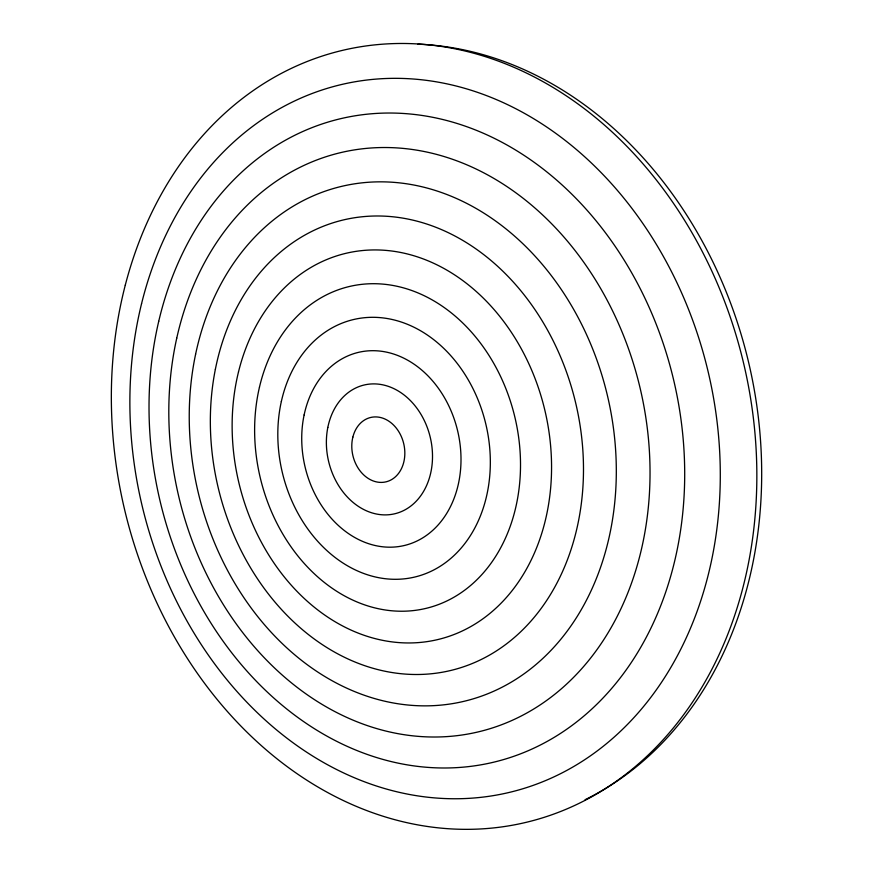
<?xml version="1.0" encoding="UTF-8"?>
<svg xmlns="http://www.w3.org/2000/svg" width="873" height="873" viewBox="0 0 873 873"><rect width="100%" height="100%" fill="white"/><g stroke="black" fill="none" stroke-linecap="round" stroke-linejoin="round"><path stroke-width="1.31" d="M417.981 44.185A394.836 317.336 76.6 0 1 750.18 369.214A394.836 317.336 76.6 0 1 585.074 799.723M352.856 437.133A33.087 26.103 76.6 0 0 384.567 482.136A33.087 26.103 76.6 0 0 397.499 429.723A33.087 26.103 76.6 0 0 352.856 437.133M176.739 338.189A297.693 236.965 76.6 0 0 472.631 733.134A297.693 236.965 76.6 0 0 578.832 255.494A297.693 236.965 76.6 0 0 176.739 338.189M195.617 354.176A264.639 210.262 76.6 0 0 461.424 701.903A264.639 210.262 76.6 0 0 551.223 275.486A264.639 210.262 76.6 0 0 195.617 354.176M215.369 369.279A231.574 183.69 76.6 0 0 450.381 670.562A231.574 183.69 76.6 0 0 524.946 295.892A231.574 183.69 76.6 0 0 215.369 369.279M125.286 285.122A396.757 318.034 76.6 0 0 507.148 826.12A396.757 318.034 76.6 0 0 669.755 197.975A396.757 318.034 76.6 0 0 125.286 285.122M259.467 387.154A165.434 130.863 76.6 0 0 420.764 609.485A165.434 130.863 76.6 0 0 482.431 345.773A165.434 130.863 76.6 0 0 259.467 387.154M238.493 371.931A198.509 157.227 76.6 0 0 429.822 641.186A198.509 157.227 76.6 0 0 507.18 326.229A198.509 157.227 76.6 0 0 238.493 371.931M281.346 401.482A132.347 104.596 76.6 0 0 411.86 577.675A132.347 104.596 76.6 0 0 458.98 365.743A132.347 104.596 76.6 0 0 281.346 401.482M158.722 321.34A330.725 263.821 76.6 0 0 483.991 764.268A330.725 263.821 76.6 0 0 607.783 235.906A330.725 263.821 76.6 0 0 158.722 321.34M304.131 414.915A99.26 78.384 76.6 0 0 403.13 545.778A99.26 78.384 76.6 0 0 436.816 386.128A99.26 78.384 76.6 0 0 304.131 414.915M141.568 303.651A363.757 290.84 76.6 0 0 495.493 795.259A363.757 290.84 76.6 0 0 638.098 216.733A363.757 290.84 76.6 0 0 141.568 303.651M327.822 427.443A66.173 52.227 76.6 0 0 394.563 513.815A66.173 52.227 76.6 0 0 415.93 406.927A66.173 52.227 76.6 0 0 327.822 427.443"/></g></svg>
